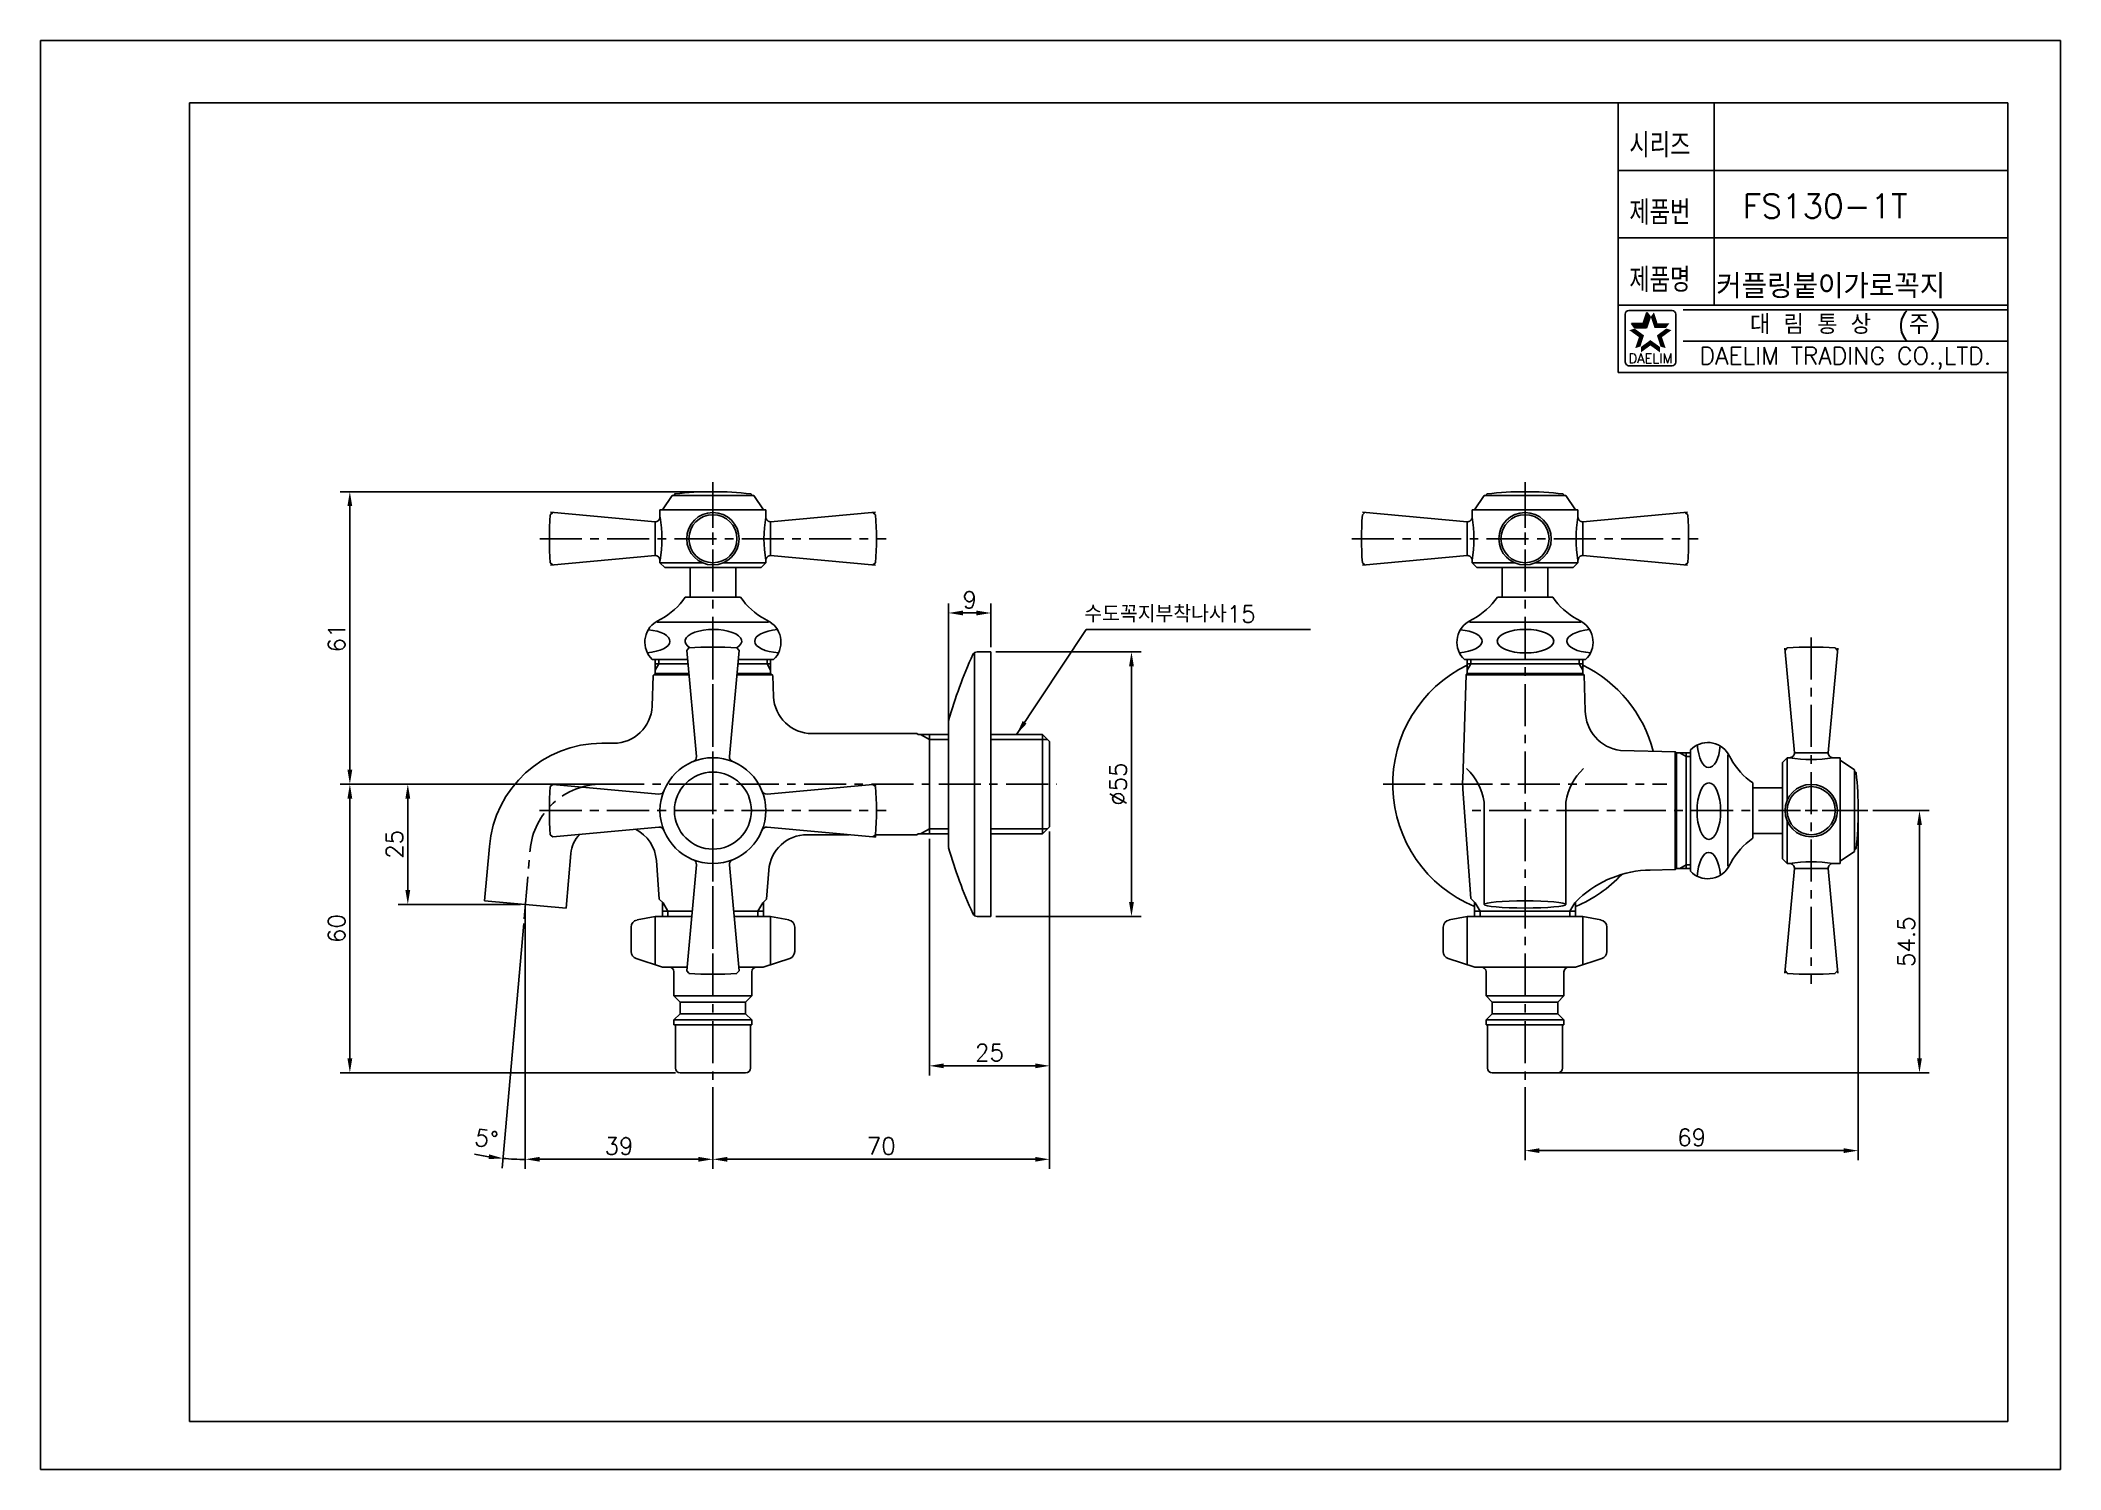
# Model space of a CAD drawing. Extents: x 5784 to 6204, y -306 to -9.
import ezdxf
from ezdxf.enums import TextEntityAlignment as Align

# ---------------------------------------------------------------- set-up
doc = ezdxf.new("R2010")
doc.units = 0
doc.header["$LTSCALE"] = 7
doc.header["$MEASUREMENT"] = 0
doc.linetypes.add('CENTER', pattern=[2, 1.25, -0.25, 0.25, -0.25])
doc.layers.get('0').update_dxf_attribs({"color": 2, "linetype": 'CONTINUOUS'})
for name, color, linetype in [('CL', 1, 'CENTER'), ('D', 2, 'CONTINUOUS'), ('DIM', 2, 'CONTINUOUS'), ('DWG', 7, 'CONTINUOUS'), ('TXT', 4, 'CONTINUOUS')]:
    doc.layers.add(name, color=color, linetype=linetype)
doc.styles.add('GHS', font='ROMANS', dxfattribs={"bigfont": 'GHS'})
doc.styles.add('ROMANS', font='romans')
doc.dimstyles.get("Standard").update_dxf_attribs({"dimtxt": 0.18, "dimasz": 0.18, "dimexe": 0.18, "dimexo": 0.0625, "dimgap": 0.09, "dimtad": 0, "dimtih": 1, "dimtoh": 1, "dimdec": 4, "dimzin": 0, "dimdsep": 46, "dimtxsty": 'Standard', "dimcen": 0.09, "dimadec": 0, "dimazin": 0, "dimtfac": 1, "dimtdec": 4, "dimtofl": 0, "dimtmove": 0, "dimatfit": 3, "dimfxl": 0, "dimtolj": 1, "dimtzin": 0, "dimarcsym": 0})

# ---------------------------------------------------------------- blocks, each defined once
blk = doc.blocks.new('BORDER')
for p, q in [((1, 1), (0, 1)), ((0, 1), (0, 0)), ((1, 0), (1, 1)), ((0, 0), (1, 0))]:
    blk.add_line(p, q)

msp = doc.modelspace()

# ---------------------------------------------------------------- linework, layer by layer
at = {"color": 7}
for p, q in [((6111.57, -21.78), (6111.57, -77.78)), ((6131.57, -21.78), (6131.57, -63.78)), ((6111.57, -35.78), (6192.57, -35.78)), ((6111.57, -49.78), (6192.57, -49.78)), ((6111.57, -63.78), (6192.57, -63.78)), ((6111.57, -77.78), (6192.57, -77.78))]:
    msp.add_line(p, q, dxfattribs=at)
at = {"color": 2, "linetype": 'Continuous'}
for p, q in [((6113.04, -75.65), (6113.04, -65.65)), ((6113.79, -64.9), (6122.79, -64.9)), ((6123.54, -65.65), (6123.54, -75.65)), ((6125.07, -64.78), (6192.57, -64.78)), ((6125.07, -71.28), (6192.57, -71.28)), ((6122.79, -76.4), (6114.04, -76.4))]:
    msp.add_line(p, q, dxfattribs=at)
at = {"color": 2}
for p, q in [((6116.81, -67.6), (6117.55, -65.29)), ((6117.47, -68.51), (6118.22, -66.21)), ((6118.22, -66.21), (6117.55, -65.29)), ((6114.38, -67.6), (6116.81, -67.6)), ((6115.05, -68.51), (6114.38, -67.6)), ((6115.05, -68.51), (6117.47, -68.51))]:
    msp.add_line(p, q, dxfattribs=at)
for p, q in [((5922.38, -102.56), (5845.9, -102.56)), ((5847.9, -160.34), (5847.9, -105.56)), ((5972.36, -151.99), (5972.36, -125.77)), ((5981.18, -134.84), (5981.18, -125.77)), ((5978.18, -127.77), (5975.36, -127.77)), ((5982.18, -135.84), (6012.4, -135.84)), ((6010.4, -138.84), (6010.4, -187.84)), ((6125.72, -157.59), (6126.6, -157.59)), ((5899.32, -163.34), (5845.9, -163.34)), ((5898.79, -163.34), (5845.9, -163.34)), ((5899.79, -163.34), (5857.95, -163.34)), ((5847.9, -166.34), (5847.9, -220.34)), ((5859.95, -166.34), (5859.95, -185.34)), ((6161.5, -169.84), (6161.5, -241.5)), ((6164.5, -168.84), (6176.23, -168.84)), ((6174.23, -171.84), (6174.23, -220.34)), ((5968.38, -174.69), (5968.38, -223.88)), ((5993.38, -173.19), (5993.38, -243.3)), ((6125.72, -180.09), (6126.6, -180.09)), ((5883.38, -188.34), (5857.95, -188.34)), ((5993.38, -188.7), (5993.38, -223.88)), ((5884.04, -192.32), (5879.59, -243.11)), ((5884.38, -189.34), (5884.38, -243.3)), ((5982.18, -190.84), (6012.4, -190.84)), ((6082.87, -189.73), (6082.87, -190.84)), ((6101.57, -189.73), (6101.57, -190.84)), ((5971.38, -221.88), (5990.38, -221.88)), ((5915.58, -223.34), (5845.9, -223.34)), ((5923.38, -226.34), (5923.38, -243.3)), ((5923.38, -226.34), (5923.38, -243.3)), ((6092.22, -226.34), (6092.22, -241.5)), ((6096.62, -223.34), (6176.23, -223.34)), ((5887.38, -241.3), (5920.38, -241.3)), ((5926.38, -241.3), (5990.38, -241.3)), ((6095.22, -239.5), (6158.5, -239.5))]:
    msp.add_line(p, q)
at = {"color": 2, "linetype": 'Continuous'}
for centre, radius, start, end in [((6113.79, -65.65), 0.75, 90, 180), ((6122.79, -65.65), 0.75, 0, 90), ((6113.92, -75.52), 0.884, 188.1301, 278.1301), ((6122.79, -75.65), 0.75, 270, 0)]:
    msp.add_arc(centre, radius, start, end, dxfattribs=at)
for start, end in [(258.5101, 261.7551), (265, 270)]:
    msp.add_arc((5884.38, -188.34), 52.98, start, end)
at = {"color": 2}
for points in [[(6116.81, -67.6), (6117.47, -68.51), (6117.55, -65.29), (6118.22, -66.21)], [(6119.03, -65.29), (6118.37, -66.21), (6119.78, -67.6), (6119.12, -68.51)], [(6115.89, -70.43), (6116.96, -70.08), (6113.92, -69), (6115, -68.65)], [(6114.38, -67.6), (6115.05, -68.51), (6116.81, -67.6), (6117.47, -68.51)], [(6115.14, -72.74), (6116.21, -72.39), (6115.89, -70.43), (6116.96, -70.08)], [(6118.29, -72.18), (6118.29, -71.05), (6116.33, -73.6), (6116.33, -72.47)], [(6120.26, -73.6), (6120.26, -72.47), (6118.29, -72.18), (6118.29, -71.05)], [(6119.78, -67.6), (6119.12, -68.51), (6122.21, -67.6), (6121.54, -68.51)], [(6122.66, -69), (6121.59, -68.65), (6120.7, -70.43), (6119.63, -70.08)], [(6120.7, -70.43), (6119.63, -70.08), (6121.45, -72.74), (6120.38, -72.39)]]:
    msp.add_solid(points, dxfattribs=at)
for points in [[(5847.4, -105.56), (5848.4, -105.56), (5847.9, -102.56)], [(5975.36, -127.27), (5975.36, -128.27), (5972.36, -127.77)], [(5978.18, -127.27), (5978.18, -128.27), (5981.18, -127.77)], [(6009.9, -138.84), (6010.9, -138.84), (6010.4, -135.84)], [(5847.4, -160.34), (5848.4, -160.34), (5847.9, -163.34)], [(5847.4, -166.34), (5848.4, -166.34), (5847.9, -163.34)], [(5859.45, -166.34), (5860.45, -166.34), (5859.95, -163.34)], [(6173.73, -171.84), (6174.73, -171.84), (6174.23, -168.84)], [(5859.45, -185.34), (5860.45, -185.34), (5859.95, -188.34)], [(6009.9, -187.84), (6010.9, -187.84), (6010.4, -190.84)], [(5847.4, -220.34), (5848.4, -220.34), (5847.9, -223.34)], [(5971.38, -221.38), (5971.38, -222.38), (5968.38, -221.88)], [(5990.38, -221.38), (5990.38, -222.38), (5993.38, -221.88)], [(6173.73, -220.34), (6174.73, -220.34), (6174.23, -223.34)], [(6095.22, -239), (6095.22, -240), (6092.22, -239.5)], [(6158.5, -239), (6158.5, -240), (6161.5, -239.5)], [(5876.84, -240.27), (5876.73, -241.26), (5879.77, -241.11)], [(5887.38, -240.8), (5887.38, -241.8), (5884.38, -241.3)], [(5920.38, -240.8), (5920.38, -241.8), (5923.38, -241.3)], [(5926.38, -240.8), (5926.38, -241.8), (5923.38, -241.3)], [(5990.38, -240.8), (5990.38, -241.8), (5993.38, -241.3)]]:
    msp.add_solid(points)
at = {"layer": 'CL', "linetype": 'CENTER'}
for p, q in [((5923.38, -100.56), (5923.38, -225.34)), ((5900.32, -163.34), (5994.88, -163.34)), ((6062.72, -163.34), (6121.72, -163.34)), ((5884.12, -191.33), (5885.37, -177.03))]:
    msp.add_line(p, q, dxfattribs=at)
at = {"layer": 'CL'}
for p, q in [((6092.22, -100.56), (6092.22, -225.34)), ((5923.38, -101.34), (5923.38, -120.34)), ((6092.22, -101.34), (6092.22, -120.34)), ((5887.38, -112.34), (5959.38, -112.34)), ((6056.22, -112.34), (6128.22, -112.34)), ((5923.38, -132.84), (5923.38, -204.84)), ((5923.38, -132.84), (5923.38, -204.84)), ((6151.72, -132.84), (6151.72, -204.84)), ((5887.32, -168.84), (5959.32, -168.84)), ((5887.38, -168.84), (5959.38, -168.84)), ((6163.5, -168.84), (6079.77, -168.84)), ((6162.72, -168.84), (6143.72, -168.84))]:
    msp.add_line(p, q, dxfattribs=at)
at = {"layer": 'CL', "linetype": 'CENTER'}
msp.add_arc((5900.32, -178.34), 15, 90, 175, dxfattribs=at)
at = {"layer": 'D', "color": 7}
for p, q in [((5915.38, -103.17), (5915.38, -103.34)), ((5931.38, -103.17), (5931.38, -103.34)), ((6084.22, -103.17), (6084.22, -103.34)), ((6100.22, -103.17), (6100.22, -103.34)), ((5918.63, -124.46), (5918.63, -118.34)), ((5928.13, -124.46), (5928.13, -118.34)), ((6087.47, -124.46), (6087.47, -118.34)), ((6096.97, -124.46), (6096.97, -118.34)), ((5977.78, -190.68), (5977.78, -136)), ((5978.33, -135.84), (5981.18, -135.84)), ((5981.18, -190.84), (5981.18, -135.84)), ((5972.36, -150.36), (5972.36, -176.31)), ((5965.79, -152.84), (5966.05, -152.99)), ((6160.89, -160.84), (6160.72, -160.84)), ((6139.6, -164.09), (6145.72, -164.09)), ((5965.79, -173.84), (5966.05, -173.69)), ((6139.6, -173.59), (6145.72, -173.59)), ((6160.89, -176.84), (6160.72, -176.84)), ((5912.88, -190.84), (5912.88, -187.85)), ((5933.88, -190.84), (5933.88, -187.85)), ((6081.72, -190.84), (6081.72, -187.85)), ((6102.72, -190.84), (6102.72, -187.85)), ((5978.33, -190.84), (5981.18, -190.84))]:
    msp.add_line(p, q, dxfattribs=at)
at = {"layer": 'D'}
for p, q in [((5912.13, -138.34), (5911.38, -139.64)), ((5912.13, -137.46), (5912.13, -138.34)), ((5934.63, -137.46), (5934.63, -138.34)), ((5934.63, -138.34), (5935.38, -139.64)), ((6080.97, -138.34), (6080.22, -139.64)), ((6080.97, -137.46), (6080.97, -138.34)), ((6103.47, -137.46), (6103.47, -138.34)), ((6103.47, -138.34), (6104.22, -139.64)), ((5918.37, -140.34), (5911.38, -140.34)), ((5935.38, -140.34), (5928.4, -140.34)), ((6104.22, -140.34), (6080.22, -140.34)), ((5966.57, -152.99), (5968.38, -154.04)), ((5972.36, -154.04), (5968.38, -154.04)), ((5992.93, -154.04), (5981.18, -154.04)), ((6123.72, -180.84), (6123.72, -156.84)), ((6125.72, -157.59), (6124.42, -156.84)), ((6126.6, -157.59), (6125.72, -157.59)), ((5956.87, -163.36), (5957.16, -163.34)), ((5956.87, -174.31), (5957.16, -174.34)), ((5966.57, -173.69), (5968.38, -172.64)), ((5972.36, -172.64), (5968.38, -172.64)), ((5992.93, -172.64), (5981.18, -172.64)), ((6125.72, -180.09), (6124.42, -180.84)), ((6125.72, -180.09), (6124.42, -180.84)), ((6126.6, -180.09), (6125.72, -180.09)), ((5914.03, -189.73), (5913.03, -188)), ((5932.73, -189.73), (5933.73, -188)), ((6082.87, -189.73), (6081.87, -188)), ((6082.87, -189.73), (6081.87, -188)), ((6101.57, -189.73), (6102.57, -188))]:
    msp.add_line(p, q, dxfattribs=at)
at = {"layer": 'D', "color": 1}
msp.add_line((5993.36, -170.34), (5993.38, -170.31), dxfattribs=at)
at = {"layer": 'D', "color": 2}
for p, q in [((5914.03, -190.84), (5914.03, -189.73)), ((5932.73, -190.84), (5932.73, -189.73))]:
    msp.add_line(p, q, dxfattribs=at)
at = {"layer": 'D', "color": 7}
for centre, radius, start, end in [((5915.53, -103.17), 0.15, 96.6933, 180), ((5923.38, -170.06), 67.5, 83.3067, 96.6933), ((5931.23, -103.17), 0.15, 0, 83.3067), ((6084.37, -103.17), 0.15, 96.6933, 180), ((6092.22, -170.06), 67.5, 83.3067, 96.6933), ((6100.07, -103.17), 0.15, 0, 83.3067), ((5914.23, -133.84), 5, 122.2333, 226.3699), ((5919.35, -141.96), 14.6, 117.832, 122.2333), ((5927.41, -141.96), 14.6, 57.7667, 62.168), ((5932.53, -133.84), 5, 313.6301, 57.7667), ((6083.07, -133.84), 5, 122.2333, 226.3699), ((6088.19, -141.96), 14.6, 117.832, 122.2333), ((6096.25, -141.96), 14.6, 57.7667, 62.168), ((6101.37, -133.84), 5, 313.6301, 57.7667), ((6068.52, -177.65), 100, 155.652, 163.9974), ((5978.33, -136.84), 1, 90, 155.652), ((5973.36, -150.36), 1, 163.9974, 180), ((6130.22, -159.69), 5, 32.2333, 136.3699), ((6122.1, -164.81), 14.6, 27.832, 32.2333), ((6160.89, -160.99), 0.15, 6.6933, 90), ((6094, -168.84), 67.5, 353.3067, 6.6933), ((5973.36, -176.31), 1, 180, 196.0026), ((6068.52, -149.02), 100, 196.0026, 204.348), ((6122.1, -172.87), 14.6, 327.7667, 332.168), ((6160.89, -176.69), 0.15, 270, 353.3067), ((6130.22, -177.99), 5, 223.6301, 327.7667), ((5978.33, -189.84), 1, 204.348, 270)]:
    msp.add_arc(centre, radius, start, end, dxfattribs=at)
at = {"layer": 'D'}
for start, end in [(4.4001, 4.6393), (355.3607, 355.5999)]:
    msp.add_arc((5889.38, -168.84), 68, start, end, dxfattribs=at)
at = {"layer": 'DWG'}
for p, q in [((5912.88, -106.34), (5914.88, -103.34)), ((5923.38, -103.34), (5914.88, -103.34)), ((5923.38, -103.34), (5931.88, -103.34)), ((5933.88, -106.34), (5931.88, -103.34)), ((6081.72, -106.34), (6083.72, -103.34)), ((6092.22, -103.34), (6083.72, -103.34)), ((6092.22, -103.34), (6100.72, -103.34)), ((6102.72, -106.34), (6100.72, -103.34)), ((5890.11, -106.88), (5889.57, -107.34)), ((5911.38, -108.84), (5889.61, -106.84)), ((5911.38, -108.83), (5911.38, -115.84)), ((5923.38, -106.34), (5912.38, -106.34)), ((5912.38, -106.34), (5912.38, -107.83)), ((5923.38, -106.34), (5934.38, -106.34)), ((5934.38, -106.34), (5934.38, -107.83)), ((5935.38, -108.84), (5957.16, -106.84)), ((5935.38, -108.83), (5935.38, -115.84)), ((5956.66, -106.88), (5957.2, -107.34)), ((6058.95, -106.88), (6058.41, -107.34)), ((6080.22, -108.84), (6058.45, -106.84)), ((6080.22, -108.83), (6080.22, -115.84)), ((6092.22, -106.34), (6081.22, -106.34)), ((6081.22, -106.34), (6081.22, -107.83)), ((6092.22, -106.34), (6103.22, -106.34)), ((6103.22, -106.34), (6103.22, -107.83)), ((6104.22, -108.84), (6126, -106.84)), ((6104.22, -108.83), (6104.22, -115.84)), ((6125.5, -106.88), (6126.04, -107.34)), ((5890.11, -117.79), (5889.57, -117.34)), ((5911.38, -115.84), (5889.61, -117.84)), ((5912.38, -116.84), (5912.38, -117.34)), ((5912.38, -117.34), (5921.2, -117.34)), ((5913.38, -118.34), (5912.38, -117.34)), ((5934.38, -117.34), (5925.56, -117.34)), ((5933.38, -118.34), (5934.38, -117.34)), ((5934.38, -116.84), (5934.38, -117.34)), ((5935.38, -115.84), (5957.16, -117.84)), ((5956.66, -117.79), (5957.2, -117.34)), ((6058.95, -117.79), (6058.41, -117.34)), ((6080.22, -115.84), (6058.45, -117.84)), ((6081.22, -116.84), (6081.22, -117.34)), ((6081.22, -117.34), (6090.04, -117.34)), ((6082.22, -118.34), (6081.22, -117.34)), ((6103.22, -117.34), (6094.4, -117.34)), ((6102.22, -118.34), (6103.22, -117.34)), ((6103.22, -116.84), (6103.22, -117.34)), ((6104.22, -115.84), (6126, -117.84)), ((6125.5, -117.79), (6126.04, -117.34)), ((5923.38, -118.34), (5913.38, -118.34)), ((5923.38, -118.34), (5933.38, -118.34)), ((6092.22, -118.34), (6082.22, -118.34)), ((6092.22, -118.34), (6102.22, -118.34)), ((5917.63, -124.46), (5929.13, -124.46)), ((6086.47, -124.46), (6097.97, -124.46)), ((5911.81, -129.66), (5934.96, -129.66)), ((6080.65, -129.66), (6103.8, -129.66)), ((5910.78, -137.46), (5918.1, -137.46)), ((5911.38, -137.46), (5911.38, -140.34)), ((5918.18, -138.34), (5911.38, -138.34)), ((5917.93, -135.56), (5918.38, -135.02)), ((5919.95, -157.59), (5917.93, -135.56)), ((5926.81, -157.59), (5928.84, -135.56)), ((5928.84, -135.56), (5928.38, -135.02)), ((5935.38, -138.34), (5928.58, -138.34)), ((5928.66, -137.46), (5935.98, -137.46)), ((5935.38, -137.46), (5935.38, -140.34)), ((6079.62, -137.46), (6104.82, -137.46)), ((6080.22, -137.46), (6080.22, -140.34)), ((6104.22, -138.34), (6080.22, -138.34)), ((6104.22, -137.46), (6104.22, -140.34)), ((6148.22, -156.84), (6146.22, -135.06)), ((6146.27, -135.56), (6146.72, -135.02)), ((6155.22, -156.84), (6157.22, -135.06)), ((6157.18, -135.56), (6156.72, -135.02)), ((5910.74, -147.16), (5910.99, -140.73)), ((5911.38, -140.34), (5910.99, -140.73)), ((5911.38, -140.34), (5911.11, -140.61)), ((5918.39, -140.61), (5911.11, -140.61)), ((5935.66, -140.61), (5928.37, -140.61)), ((5935.38, -140.34), (5935.66, -140.61)), ((5935.38, -140.34), (5935.82, -140.77)), ((5936, -145.16), (5935.82, -140.77)), ((6079.95, -140.61), (6079.26, -162.28)), ((6080.22, -140.34), (6079.95, -140.61)), ((6104.5, -140.61), (6079.95, -140.61)), ((6104.22, -140.34), (6104.5, -140.61)), ((6104.5, -140.61), (6104.75, -148.1)), ((5900.32, -154.84), (5902.74, -154.84)), ((5943.99, -152.84), (5965.79, -152.84)), ((5966.05, -152.99), (5972.36, -152.99)), ((5968.38, -152.99), (5968.38, -173.69)), ((5981.18, -152.99), (5991.88, -152.99)), ((5991.88, -152.99), (5993.38, -154.49)), ((5991.88, -152.99), (5991.88, -173.69)), ((5993.38, -163.34), (5993.38, -154.49)), ((6123.51, -156.62), (6112.05, -156.35)), ((6123.45, -181.11), (6123.45, -156.56)), ((6123.72, -156.84), (6123.51, -156.62)), ((6126.6, -156.84), (6123.72, -156.84)), ((6125.72, -180.84), (6125.72, -156.84)), ((6126.6, -181.44), (6126.6, -156.24)), ((6126.6, -156.24), (6126.6, -181.44)), ((6134.4, -157.26), (6134.4, -180.41)), ((6145.72, -158.84), (6146.72, -157.84)), ((6145.72, -168.84), (6145.72, -158.84)), ((6146.72, -157.84), (6146.72, -166.66)), ((6147.22, -157.84), (6146.72, -157.84)), ((6155.23, -156.84), (6148.22, -156.84)), ((6157.72, -157.84), (6156.23, -157.84)), ((6157.72, -168.84), (6157.72, -157.84)), ((6157.72, -158.34), (6160.72, -160.34)), ((5890.11, -163.38), (5889.57, -163.84)), ((5912.14, -165.41), (5890.11, -163.38)), ((5934.63, -165.41), (5956.66, -163.38)), ((5956.66, -163.38), (5957.2, -163.84)), ((5993.38, -163.34), (5993.38, -172.19)), ((6139.6, -163.09), (6139.6, -174.59)), ((6160.72, -168.84), (6160.72, -160.34)), ((6080.97, -187.1), (6079.3, -164.39)), ((6083.72, -167.05), (6083.72, -188.34)), ((6100.72, -167.05), (6100.72, -188.34)), ((5993.38, -172.19), (5991.88, -173.69)), ((6145.72, -168.84), (6145.72, -178.84)), ((6146.72, -179.84), (6146.72, -171.02)), ((6157.72, -168.84), (6157.72, -179.84)), ((6160.72, -168.84), (6160.72, -177.34)), ((5875.92, -187.6), (5876.91, -176.29)), ((5890.11, -174.29), (5889.57, -173.84)), ((5912.14, -172.27), (5890.11, -174.29)), ((5934.63, -172.27), (5956.66, -174.29)), ((5942.97, -173.84), (5951.72, -173.84)), ((5956.66, -174.29), (5957.2, -173.84)), ((5957.2, -173.84), (5965.79, -173.84)), ((5966.05, -173.69), (5972.36, -173.69)), ((5981.18, -173.69), (5991.88, -173.69)), ((5892.85, -189.08), (5893.84, -177.77)), ((5919.95, -180.08), (5917.93, -202.11)), ((5926.81, -180.08), (5928.84, -202.11)), ((6145.72, -178.84), (6146.72, -179.84)), ((6147.22, -179.84), (6146.72, -179.84)), ((6157.72, -179.84), (6156.23, -179.84)), ((6157.72, -179.34), (6160.72, -177.34)), ((6123.51, -181.05), (6118.04, -181.19)), ((6123.72, -180.84), (6123.51, -181.05)), ((6126.6, -180.84), (6123.72, -180.84)), ((6148.22, -180.84), (6146.22, -202.61)), ((6155.23, -180.84), (6148.22, -180.84)), ((6155.22, -180.84), (6157.22, -202.61)), ((5875.92, -187.6), (5892.85, -189.08)), ((5913.03, -188), (5912.24, -187.21)), ((5933.73, -188), (5934.52, -187.21)), ((6081.87, -188), (6080.97, -187.1)), ((6102.57, -188), (6103.48, -187.1)), ((5906.38, -193.05), (5906.38, -198.12)), ((5911.38, -190.84), (5907.6, -191.57)), ((5911.38, -190.84), (5911.38, -200.84)), ((5911.38, -190.84), (5918.97, -190.84)), ((5912.53, -190.84), (5912.88, -190.84)), ((5912.88, -189.73), (5919.07, -189.73)), ((5927.7, -189.73), (5933.88, -189.73)), ((5927.8, -190.84), (5935.38, -190.84)), ((5935.38, -190.84), (5935.38, -200.84)), ((5935.38, -190.84), (5939.17, -191.57)), ((5940.38, -193.05), (5940.38, -198.12)), ((6075.22, -193.05), (6075.22, -198.12)), ((6080.22, -190.84), (6076.44, -191.57)), ((6080.22, -190.84), (6080.22, -200.84)), ((6080.22, -190.84), (6104.22, -190.84)), ((6081.37, -190.84), (6081.72, -190.84)), ((6081.72, -189.73), (6102.72, -189.73)), ((6104.22, -190.84), (6104.22, -200.84)), ((6104.22, -190.84), (6108.01, -191.57)), ((6109.22, -193.05), (6109.22, -198.12)), ((5912.92, -201.34), (5907.42, -199.55)), ((5912.92, -201.34), (5918, -201.34)), ((5912.92, -201.34), (5914.28, -201.34)), ((5928.77, -201.34), (5933.84, -201.34)), ((5933.84, -201.34), (5932.48, -201.34)), ((5933.84, -201.34), (5939.35, -199.55)), ((6081.76, -201.34), (6076.26, -199.55)), ((6081.76, -201.34), (6102.68, -201.34)), ((6081.76, -201.34), (6083.12, -201.34)), ((6102.68, -201.34), (6101.32, -201.34)), ((6102.68, -201.34), (6108.19, -199.55)), ((5915.28, -202.34), (5915.28, -207.34)), ((5917.93, -202.11), (5918.38, -202.65)), ((5928.84, -202.11), (5928.38, -202.65)), ((5931.48, -202.34), (5931.48, -207.34)), ((6084.12, -202.34), (6084.12, -207.34)), ((6100.32, -202.34), (6100.32, -207.34)), ((6146.27, -202.11), (6146.72, -202.65)), ((6157.18, -202.11), (6156.72, -202.65)), ((5915.28, -207.34), (5931.48, -207.34)), ((5916.58, -208.64), (5915.28, -207.34)), ((5916.58, -208.64), (5930.18, -208.64)), ((5916.58, -208.64), (5916.58, -211.04)), ((5930.18, -208.64), (5931.48, -207.34)), ((5930.18, -208.64), (5930.18, -211.04)), ((6084.12, -207.34), (6100.32, -207.34)), ((6085.42, -208.64), (6084.12, -207.34)), ((6085.42, -208.64), (6099.02, -208.64)), ((6085.42, -208.64), (6085.42, -211.04)), ((6099.02, -208.64), (6100.32, -207.34)), ((6099.02, -208.64), (6099.02, -211.04)), ((5915.28, -212.34), (5916.58, -211.04)), ((5915.28, -212.34), (5931.48, -212.34)), ((5915.28, -212.34), (5915.28, -213.34)), ((5915.28, -213.34), (5931.48, -213.34)), ((5915.28, -213.34), (5915.58, -213.34)), ((5915.58, -213.34), (5915.58, -222.34)), ((5916.58, -211.04), (5930.18, -211.04)), ((5931.48, -212.34), (5930.18, -211.04)), ((5931.48, -213.34), (5931.18, -213.34)), ((5931.18, -213.34), (5931.18, -222.34)), ((5931.48, -212.34), (5931.48, -213.34)), ((6084.12, -212.34), (6085.42, -211.04)), ((6084.12, -212.34), (6100.32, -212.34)), ((6084.12, -212.34), (6084.12, -213.34)), ((6084.12, -213.34), (6100.32, -213.34)), ((6084.12, -213.34), (6084.42, -213.34)), ((6084.42, -213.34), (6084.42, -222.34)), ((6085.42, -211.04), (6099.02, -211.04)), ((6100.32, -212.34), (6099.02, -211.04)), ((6100.32, -213.34), (6100.02, -213.34)), ((6100.02, -213.34), (6100.02, -222.34)), ((6100.32, -212.34), (6100.32, -213.34)), ((5916.58, -223.34), (5923.38, -223.34)), ((5930.18, -223.34), (5923.38, -223.34)), ((6085.42, -223.34), (6092.22, -223.34)), ((6099.02, -223.34), (6092.22, -223.34))]:
    msp.add_line(p, q, dxfattribs=at)
at = {"layer": 'DWG', "linetype": 'Continuous'}
for p, q in [((5912.24, -187.21), (5911.62, -179.22)), ((5934.52, -187.21), (5934.99, -181.22)), ((5934.52, -187.21), (5934.99, -181.22))]:
    msp.add_line(p, q, dxfattribs=at)
at = {"layer": 'DWG'}
for radius in [11, 8]:
    msp.add_circle((5923.38, -168.84), radius, dxfattribs=at)
for centre, radius, start, end in [((5957.38, -112.34), 68, 175.7833, 184.2167), ((5911.38, -107.83), 1, 264.7527, 0), ((5886.21, -112.34), 26.56, 350.2376, 9.7624), ((5923.38, -112.34), 5.45, 90, 270), ((5923.38, -112.34), 5, 90, 270), ((5923.38, -112.34), 5.45, 270, 90), ((5923.38, -112.34), 5, 270, 90), ((5960.56, -112.34), 26.56, 170.2376, 189.7624), ((5935.38, -107.83), 1, 180, 275.2473), ((5889.38, -112.34), 68, 355.7833, 4.2167), ((6126.22, -112.34), 68, 175.7833, 184.2167), ((6080.22, -107.83), 1, 264.7527, 0), ((6055.04, -112.34), 26.56, 350.2376, 9.7624), ((6092.22, -112.34), 5.45, 90, 270), ((6092.22, -112.34), 5, 90, 270), ((6092.22, -112.34), 5.45, 270, 90), ((6092.22, -112.34), 5, 270, 90), ((6129.4, -112.34), 26.56, 170.2376, 189.7624), ((6104.22, -107.83), 1, 180, 275.2473), ((6058.22, -112.34), 68, 355.7833, 4.2167), ((5911.38, -116.84), 1, 0, 95.2473), ((5935.38, -116.84), 1, 84.7527, 180), ((6080.22, -116.84), 1, 0, 95.2473), ((6104.22, -116.84), 1, 84.7527, 180), ((5923.38, -202.84), 68, 85.7833, 94.2167), ((6092.22, -163.34), 27.5, 115.8721, 247.5536), ((6092.22, -163.34), 27.5, 14.3667, 64.1279), ((6151.72, -202.84), 68, 85.7833, 94.2167), ((5943.99, -144.84), 8, 182.3436, 270), ((5902.74, -146.84), 8, 270, 357.7193), ((6113.2, -147.98), 8.45, 180.833, 262.1999), ((5900.32, -178.34), 23.5, 90, 175), ((5918.96, -157.68), 1, 291.6462, 5.2473), ((5927.81, -157.68), 1, 174.7527, 248.3538), ((6147.22, -156.84), 1, 270, 5.2473), ((6151.72, -131.66), 26.56, 260.2376, 279.7624), ((6156.23, -156.84), 1, 174.7527, 270), ((6099.25, -162.92), 20, 178.1748, 184.2054), ((6071.88, -168.85), 11.98, 8.6276, 46.8035), ((6112.56, -168.85), 11.98, 133.1965, 171.3724), ((6151.72, -168.84), 5.45, 0, 180), ((5957.38, -168.84), 68, 175.7833, 184.2167), ((5912.23, -164.41), 1, 264.7527, 338.3538), ((5934.54, -164.41), 1, 201.6462, 275.2473), ((5889.38, -168.84), 68, 355.7833, 4.2167), ((6151.72, -168.84), 5, 0, 180), ((6151.72, -168.84), 5.45, 180, 0), ((6151.72, -168.84), 5, 180, 0), ((5900.32, -178.34), 6.5, 135.4748, 175), ((5903.65, -179.84), 8, 4.4567, 62.9309), ((5912.23, -173.26), 1, 21.6462, 95.2473), ((5934.54, -173.26), 1, 84.7527, 158.3538), ((5918.96, -179.99), 1, 354.7527, 68.3538), ((5927.81, -179.99), 1, 111.6462, 185.2473), ((6151.72, -206.02), 26.56, 80.2376, 99.7624), ((6147.22, -180.84), 1, 354.7527, 90), ((6156.23, -180.84), 1, 90, 185.2473), ((6092.22, -163.34), 27.5, 292.4464, 317.0001), ((5907.88, -193.05), 1.5, 101, 180), ((5938.88, -193.05), 1.5, 0, 79), ((6076.72, -193.05), 1.5, 101, 180), ((6107.72, -193.05), 1.5, 0, 79), ((5907.88, -198.12), 1.5, 180, 252), ((5914.28, -202.34), 1, 0, 90), ((5932.48, -202.34), 1, 90, 180), ((5938.88, -198.12), 1.5, 288, 360), ((6076.72, -198.12), 1.5, 180, 252), ((6083.12, -202.34), 1, 0, 90), ((6101.32, -202.34), 1, 90, 180), ((6107.72, -198.12), 1.5, 288, 360), ((5923.38, -134.84), 68, 265.7833, 274.2167), ((6151.72, -134.84), 68, 265.7833, 274.2167), ((5916.58, -222.34), 1, 180, 270), ((5930.18, -222.34), 1, 270, 0), ((6085.42, -222.34), 1, 180, 270), ((6099.02, -222.34), 1, 270, 0)]:
    msp.add_arc(centre, radius, start, end, dxfattribs=at)
at = {"layer": 'DWG', "color": 7}
for centre, start, end in [((5906, -116.67), 297.832, 326.1902), ((5940.77, -116.67), 213.8098, 242.168), ((6074.84, -116.67), 297.832, 326.1902), ((6109.61, -116.67), 213.8098, 242.168), ((6147.39, -151.45), 207.832, 236.1902), ((6147.39, -186.22), 123.8098, 152.168)]:
    msp.add_arc(centre, 14, start, end, dxfattribs=at)
at = {"layer": 'DWG', "linetype": 'Continuous'}
for centre, radius, start, end in [((5942.97, -181.84), 8, 90, 175.5433), ((6118.66, -203.63), 22.45, 91.0073, 132.5572)]:
    msp.add_arc(centre, radius, start, end, dxfattribs=at)
at = {"layer": 'DWG', "color": 7}
for centre, major_axis, start_param, end_param in [((5908.57, -133.63), (-5.89, 0), 1.77077, 4.474542), ((5923.48, -133.63), (-5.89, 0), 2.538853, 6.879574), ((5937.96, -133.63), (-5.89, 0), 4.910537, 7.694129), ((6077.41, -133.63), (-5.89, 0), 1.77077, 4.474542), ((6106.8, -133.63), (-5.89, 0), 4.910537, 7.694129), ((6130.43, -154.02), (0, 5.89), 1.77077, 4.474542), ((6130.43, -183.41), (0, 5.89), 4.910537, 7.694129)]:
    msp.add_ellipse(centre, major_axis=major_axis, ratio=0.416553, start_param=start_param, end_param=end_param, dxfattribs=at)
for centre, major_axis in [((6092.32, -133.63), (-5.89, 0)), ((6130.43, -168.94), (0, 5.89))]:
    msp.add_ellipse(centre, major_axis=major_axis, ratio=0.416553, dxfattribs=at)
at = {"layer": 'DWG'}
msp.add_ellipse((6092.22, -188.34), major_axis=(-8.5, 0), ratio=0.087156, dxfattribs=at)
at = {"layer": 'TXT'}
for p, q in [((5814.57, -21.78), (6192.57, -21.78)), ((5814.57, -295.78), (5814.57, -21.78)), ((6192.57, -21.78), (6192.57, -295.78)), ((6192.57, -295.78), (5814.57, -295.78))]:
    msp.add_line(p, q, dxfattribs=at)

# ---------------------------------------------------------------- block references
at = {"xscale": 420, "yscale": 297, "zscale": 420}
msp.add_blockref('BORDER', (5783.57, -305.78), dxfattribs=at)

# ---------------------------------------------------------------- texts
at = {"color": 7, "style": 'GHS'}
msp.add_text('FS130-1T', height=5, dxfattribs=at).set_placement((6154.63, -43.2), align=Align.MIDDLE)
at = {"style": 'GHS'}
msp.add_text('커플링붙이가로꼭지', height=5, dxfattribs=at).set_placement((6131.97, -62.37))
at = {"color": 7, "linetype": 'Continuous'}
for s, height, style, p in [('대 림 통 상  (주)', 4, 'GHS', (6158.83, -68.09)), ('DAELIM TRADING CO.,LTD.', 3.6, 'ROMANS', (6158.83, -74.85))]:
    msp.add_text(s, height=height, dxfattribs=dict(at, style=style)).set_placement(p, align=Align.MIDDLE)
at = {"color": 2, "linetype": 'Continuous', "style": 'ROMANS'}
msp.add_text('DAELIM', height=2, dxfattribs=at).set_placement((6118.29, -75.85), align=Align.CENTER)
at = {"char_height": 3.5, "attachment_point": 5, "style": 'GHS'}
for s, insert in [('\\A1;9', (5976.77, -125.02)), ('\\A1;25', (5980.88, -219.13)), ('\\A1;69', (6126.86, -236.75)), ('\\A1;39', (5903.88, -238.55)), ('\\A1;70', (5958.38, -238.55))]:
    msp.add_mtext(s, dxfattribs=dict(at, insert=insert))
for s, insert, rotation in [('\\A1;61', (5845.15, -132.95), 90), ('\\A1;%%C55', (6007.65, -163.34), 90), ('\\A1;25', (5857.2, -175.84), 90), ('\\A1;60', (5845.15, -193.34), 90), ('\\A1;54.5', (6171.48, -196.09), 90), ('\\A1;5%%D', (5876.29, -237.01), 350.5576)]:
    msp.add_mtext(s, dxfattribs=dict(at, insert=insert, rotation=rotation))
at = {"layer": 'D', "style": 'GHS'}
msp.add_text('수도꼭지부착나사15', height=3.5, dxfattribs=at).set_placement((6000.59, -129.74))
at = {"layer": 'DIM', "style": 'GHS', "width": 0.8}
for s, p in [('시리즈', (6113.91, -33.05)), ('제품번', (6113.91, -47.05)), ('제품명', (6113.91, -61.05))]:
    msp.add_text(s, height=5, dxfattribs=at).set_placement(p)

# ---------------------------------------------------------------- leaders
at = {"layer": 'DIM'}
msp.add_leader([(5986.53, -152.99), (6000.98, -131.22), (6047.62, -131.22)], dimstyle='Standard', override={"dimtxt": 3.5, "dimasz": 3, "dimexe": 2, "dimexo": 1, "dimgap": 1, "dimtih": 0, "dimtoh": 0, "dimtxsty": 'GHS', "dimcen": -0.9, "dimtix": 1, "dimtofl": 1, "dimtmove": 2}, dxfattribs=at)

doc.saveas('drawing.dxf')
